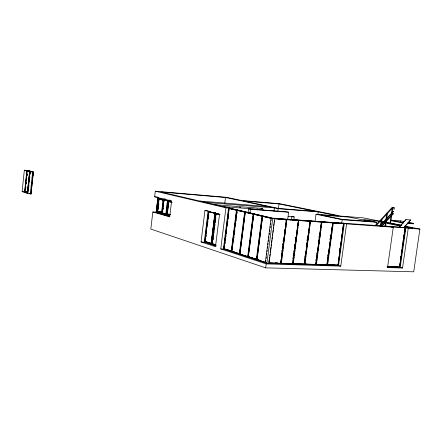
<?xml version="1.0" encoding="UTF-8"?>
<svg xmlns="http://www.w3.org/2000/svg" width="442" height="442" viewBox="0 0 442 442"><rect width="100%" height="100%" fill="white"/><g stroke="black" fill="none" stroke-linecap="round" stroke-linejoin="round"><path stroke-width="0.66" d="M29.791 193.452L30.946 193.867L27.747 193.624L22.1 191.579L24.349 170.187L27.487 170.479L33.261 172.043L30.034 171.8M25.083 191.22L27.509 192.082L24.835 191.298L26.973 170.999L29.647 171.805L26.984 171.021M27.492 171.048L27.177 171.021L25.039 191.314L26.763 191.927M25.227 191.927L22.1 191.579M25.642 188.635L25.851 186.607M26.139 183.9L26.282 182.546L26.177 183.883M26.708 178.491L26.57 179.844L26.741 178.529M26.995 175.783L27.211 173.756M25.68 188.568L25.824 187.231M27.023 175.85L27.161 174.513M27.354 192.789L29.642 171.176M27.747 193.624L30.062 171.75L24.349 170.187M28.05 192.939L25.802 192.021M28.327 190.977L28.542 188.927M28.758 186.878L28.973 184.822M29.266 182.087L29.41 180.723M29.625 178.667L29.841 176.618M30.155 173.977L30.277 172.513M31.642 184.248L31.791 182.883M32.515 176.049L32.658 174.684M31.647 184.563L31.785 183.226M32.564 175.877L32.708 174.54M31.15 191.264L31.36 189.259M31.575 187.253L31.785 185.248M32.073 182.579L32.211 181.242M32.498 178.568L32.708 176.562M32.918 174.557L33.133 172.557M33.272 171.938L31.001 193.999L33.443 171.966L27.537 170.363M31.271 191.607L31.498 190.53M32.128 183.54L32.327 182.458M33.084 174.358L33.089 175.468M156.23 212.21L152.833 211.978L150.81 229.067L265.675 267.858L413.712 271.813L419.9 229.072L405.005 226.127M152.833 211.978L169.689 216.884L171.59 201.027L154.628 196.784L155.286 191.198L226.63 197.32L241.669 200.508L279.736 203.712L341.191 216.138L363.02 217.829L395.524 224.254M169.778 216.453L156.114 212.492L157.921 197.27M156.114 212.492L158.009 197.276M156.429 211.784L156.661 209.806M156.899 207.823L157.131 205.839M157.601 201.872L157.369 203.856L157.573 202.547M157.761 200.552L157.993 198.568L157.811 200.563M156.479 211.801L156.711 209.817M156.949 207.834L157.103 206.513M161.579 213.066L156.606 211.768L158.214 198.209L163.247 199.591M161.993 211.696L161.833 213.044L157.059 211.668L158.634 198.397L158.247 198.243M161.882 212.42L157.391 211.188L158.833 199.022L163.347 200.121L163.192 201.618M157.634 211.204L159.081 199.038M161.987 210.922L161.833 212.254L157.717 211.083L158.877 199.071M158.728 205.149L158.888 203.801M158.324 209.127L158.485 207.806M161.507 213.177L163.148 199.475M162.148 209.585L162.468 206.917M162.628 205.585L162.866 203.58M163.104 201.58L163.264 200.243L159.131 199.198M162.313 209.011L162.452 207.635M162.711 205.652L162.86 204.221M165.921 214.254L161.91 213.293L163.546 199.552L171.789 201.624M166.109 214.271L162.369 213.193L163.971 199.74L163.546 199.552M163.131 209.42L163.286 208.11M163.595 205.497L163.75 204.187M164.065 201.574L164.22 200.265M162.744 213.221L162.905 211.878M165.778 214.403L167.441 200.53L167.728 200.685L167.568 202.044M166.269 212.911L166.43 211.552M166.673 209.514L166.838 208.154M167.164 205.442L167.325 204.082M169.374 215.442L166.192 214.525L167.855 200.635L171.479 201.629M169.772 215.32L166.656 214.425L168.28 200.823M169.507 214.591L166.999 213.934L168.49 201.469L171.993 202.309M167.253 213.95L168.745 201.486M170.629 214.762L167.336 213.829L168.794 201.646L171.949 202.447M168.496 206.762L168.651 205.453M204.933 210.508L219.552 214.199L215.497 246.691L201.06 241.951L204.933 210.508L207.513 210.696M208.16 210.74L204.281 242.105L211.243 244.376M204.79 241.459L208.48 211.635L214.851 213.248L211.088 243.498L204.79 241.459L211.293 243.327L211.464 241.962M205.06 241.47L208.746 211.652L214.48 213.105M205.066 242.299L201.06 241.951M205.16 241.338L208.812 211.834L208.48 211.635M206.049 236.746L206.215 235.393M206.469 233.359L206.635 232.006M207.392 225.906L207.558 224.553M207.806 222.519L207.978 221.166M208.226 219.133L208.397 217.779M208.646 215.746L208.812 214.392M211.718 239.923L211.972 237.884M212.138 236.525L212.392 234.487M212.563 233.122L212.817 231.083M212.983 229.724L213.237 227.685M213.409 226.326L213.746 223.602M213.917 222.243L214.166 220.204M214.337 218.845L214.591 216.807M214.762 215.447L215.011 213.403L208.812 211.834M211.193 244.398L215.204 212.514L211.177 244.371L216.171 245.979M215.398 212.574L211.519 244.481L215.486 212.596M211.585 244.487L215.552 212.602M216.083 245.117L211.939 243.774L215.713 213.464L219.663 214.464M216.221 214.862L216.387 213.514L215.983 213.486L212.21 243.785L214.58 244.553M212.21 244.625L205.734 242.354M215.193 244.586L212.32 243.658L216.05 213.668L215.713 213.464M213.121 239.768L213.287 238.42M213.541 236.404L213.707 235.056M213.961 233.033L214.127 231.691M214.464 228.995L214.63 227.652M214.878 225.63L215.05 224.287M215.298 222.265L215.469 220.917M215.718 218.9L215.884 217.552M224.735 203.574L225.497 197.502L160.976 191.977L272.559 218.155L343.5 223.249M419.9 229.072L408.242 228.249L402.535 268.018L387.54 267.565L393.281 227.194L389.617 226.453L343.031 223.149L346.578 223.906L340.771 266.15L266.195 263.896L220.762 248.934L225.917 207.806L155.286 191.198M338.55 265.504L266.907 263.299L223.392 249.045L228.547 208.011L272.753 218.365L344.324 223.425L338.55 265.504L340.771 266.15M247.956 256.653L223.796 248.835L228.873 208.425L236.702 210.221L236.011 215.696M229.492 208.292L229.078 208.259L223.961 248.979L266.73 262.946M239.768 252.548L239.592 253.918L224.072 248.846L229.149 208.447M225.055 243.57L225.227 242.21M225.481 240.177L225.652 238.818M225.906 236.785L226.077 235.426M226.337 233.393L226.503 232.039M227.271 225.928L227.442 224.575M227.696 222.536L227.868 221.182M228.127 219.144L228.299 217.79M228.553 215.751L228.724 214.398M228.873 208.425L236.426 210.199L231.232 251.266L231.514 251.277M231.602 250.592L231.857 248.542M232.033 247.172L232.376 244.437M232.553 243.067L232.812 241.012M232.984 239.647L233.243 237.592M233.415 236.221L233.674 234.172M233.851 232.801L234.111 230.752M234.282 229.381L234.973 223.906M235.232 221.856L235.409 220.486M235.58 219.116L235.84 217.066M231.774 251.537L237.011 210.121M239.592 253.918L239.31 253.907L244.625 212.127L236.807 210.287L237.083 210.309L231.89 251.399L231.608 251.387L236.818 210.077L237.426 210.154M232.536 248.835L232.707 247.481M233.906 237.978L234.078 236.619M234.337 234.586L234.509 233.227M234.768 231.194L234.94 229.834M235.625 224.403L235.796 223.05M236.056 221.011L236.227 219.652M237 213.547L237.172 212.188M240.028 250.492L240.199 249.122M240.465 247.072L240.724 245.017M240.901 243.647L241.161 241.592M241.42 239.536L241.597 238.166M241.768 236.802L242.034 234.746M242.205 233.376L242.989 227.21M243.166 225.845L243.338 224.475M243.603 222.42L243.774 221.05M244.034 218.994L244.299 216.939M244.47 215.574L244.735 213.519M245.017 212.221L253.404 214.143L245.017 212.221L239.697 254.034L256.631 259.487L256.343 259.476L261.924 216.193L253.526 214.221L262.211 216.215L261.924 216.193M239.862 254.183L245.222 212.044L262.338 216.061M239.978 254.045L245.299 212.243M248.039 212.933L248.559 208.867L286.698 211.817L288.637 212.237L287.654 219.724M249.896 213.37L250.421 209.287L248.559 208.867M247.675 256.642L253.122 214.121M248.045 255.979L248.216 254.625M248.393 253.277L248.736 250.581M248.907 249.227L249.084 247.879M249.343 245.857L249.515 244.509M249.774 242.481L250.034 240.459M250.205 239.111L250.465 237.083M250.636 235.735L250.896 233.713M251.073 232.359L251.332 230.337M251.504 228.989L251.763 226.961M252.023 224.939L252.194 223.591M252.454 221.564L252.625 220.215M252.802 218.867L253.144 216.166M256.399 259.465L248.072 256.774L253.531 213.994L253.957 214.027M248.238 256.924L249.371 248.072M249.548 246.713L253.73 214.044L254.161 214.072M253.813 214.237L248.36 256.78L248.072 256.774M256.802 258.134L257.067 256.106M257.327 254.078L257.504 252.725M257.763 250.697L257.94 249.343M258.111 247.99L258.377 245.962M258.636 243.934L258.808 242.581M259.073 240.553L259.244 239.199M259.509 237.172L259.681 235.818M259.946 233.79L260.117 232.442M260.382 230.409L260.553 229.061M260.819 227.033L261.078 225M261.255 223.652L261.426 222.298M261.686 220.271L261.951 218.243M256.758 259.609L262.349 216.293L271.057 218.337L265.333 262.415L256.758 259.609L265.62 262.421M257.045 259.62L262.636 216.315L271.349 218.359M265.708 261.747L265.885 260.388M266.15 258.355L266.327 257.001M266.592 254.968L266.769 253.609M267.029 251.575L267.206 250.222M267.471 248.189L267.648 246.829M267.913 244.796L268.09 243.443M268.355 241.409L268.526 240.05M268.791 238.017L268.968 236.663M269.233 234.63L269.41 233.271M269.675 231.238L269.852 229.884M270.112 227.851L270.289 226.492M270.554 224.459L270.731 223.105M270.996 221.072L271.173 219.713M265.675 267.858L266.195 263.896M266.907 263.299L272.753 218.365M273.963 211.287L274.405 207.906L205.502 202.386M268.924 261.747L269.106 260.377M270.261 251.481L270.443 250.111M280.764 263.371L286.504 219.696L280.764 263.371L268.913 262.94L269.62 257.509M269.802 256.156L270.068 254.117M270.244 252.763L270.51 250.725M270.686 249.365L270.952 247.332M271.128 245.973L271.394 243.94M271.57 242.581L271.836 240.547M272.012 239.188L272.278 237.15M272.454 235.796L272.72 233.757M272.896 232.404L273.162 230.365M273.338 229.006L273.604 226.973M273.78 225.613L274.046 223.58M274.222 222.221L274.488 220.182M269.134 263.012L274.664 218.829L286.504 219.696M277.819 211.436L278.173 208.707L225.497 197.502M278.405 208.574L279.012 203.939L243.448 200.955L278.852 208.458L315.831 211.414L279.012 203.939M281.289 255.017L281.466 253.653M281.736 251.608L281.919 250.244M282.184 248.2L282.366 246.835M282.631 244.791L282.814 243.426M283.079 241.382L283.261 240.017M284.427 231.155L284.604 229.796M285.77 220.934L285.946 219.569M282.178 251.973L280.664 263.482L268.747 263.117M282.355 250.62L282.62 248.592M282.803 247.238L283.51 241.818M283.692 240.465L284.847 231.663M285.024 230.31L285.736 224.895M285.913 223.542L286.184 221.508M281.305 260.786L281.482 259.432M282.106 254.691L282.283 253.338M283.438 244.542L283.62 243.188M284.328 237.774L284.51 236.42M285.665 227.619L285.841 226.265M281.294 261.957L281.56 259.913M281.742 258.548L282.013 256.504M282.189 255.139L282.46 253.095M282.637 251.73L282.908 249.686M283.084 248.321L283.355 246.277M283.532 244.912L283.803 242.868M283.985 241.503L284.25 239.459M284.433 238.094L284.698 236.05M284.88 234.685L285.145 232.641M285.328 231.276L285.504 229.912M285.775 227.868L286.046 225.823M286.223 224.459L286.405 223.094M286.67 221.05L286.852 219.685L298.449 220.536L292.72 263.747L281.333 263.393L286.852 219.685M291.455 219.74L291.897 216.387L294.201 216.895L293.847 219.591M292.786 258.852L292.969 257.504M293.234 255.476L293.411 254.128M293.681 252.106L293.858 250.758M294.576 245.36L294.753 244.012M295.471 238.619L295.648 237.271M292.72 263.747L298.449 220.536M292.61 263.852L292.792 262.493M292.974 261.134L293.245 259.095M293.422 257.73L296.764 232.564M296.941 231.205L298.112 222.359M293.25 261.145L293.433 259.786M294.063 255.023L294.245 253.664M294.963 248.222L295.146 246.863M295.416 244.824L295.599 243.459M295.869 241.42L296.046 240.061M296.77 234.619L296.947 233.26M297.582 228.503L297.759 227.138M293.228 262.344L293.499 260.321M293.676 258.973L293.947 256.946M294.123 255.598L294.394 253.575M294.571 252.227L294.842 250.205M295.018 248.852L295.289 246.829M295.466 245.481L295.737 243.459M295.913 242.111L296.184 240.083M296.361 238.735L296.543 237.387M296.809 235.365L297.079 233.343M297.256 231.995L297.438 230.641M297.704 228.619L297.886 227.271M298.151 225.249L298.422 223.227M298.599 221.873L298.781 220.525L310.14 221.359L304.416 264.106M304.765 257.156L304.941 255.802M306.483 244.277L306.665 242.923M306.936 240.89L307.118 239.536M307.394 237.503L307.571 236.144M304.853 262.172L304.577 264.228L304.195 264.04L310.14 221.359M306.046 251.227L304.306 264.217L303.969 264.112M306.229 249.857L306.958 244.393M307.14 243.023L310.069 221.144L295.991 220.099M305.129 260.123L305.312 258.758M306.041 253.288L306.223 251.923M306.864 247.139L307.046 245.769M307.781 240.304L307.964 238.934M308.24 236.884L308.422 235.52M308.693 233.47L308.881 232.1M309.063 230.735L309.245 229.365M309.975 223.901L310.157 222.53M298.781 220.525L293.273 263.763L315.875 264.465L321.583 222.166L310.455 221.348L304.963 264.128L305.008 262.023M305.19 260.67L305.466 258.631M305.643 257.277L305.825 255.924M306.102 253.89L306.372 251.852M306.555 250.498L306.737 249.144M307.008 247.111L307.19 245.752M307.367 244.398L307.643 242.365M307.825 241.006L308.096 238.973M308.278 237.619L308.549 235.586M308.731 234.227L309.002 232.194M309.185 230.84L309.367 229.481M309.638 227.448L309.908 225.414M310.091 224.061L310.273 222.702M315.002 221.773L316.008 214.26L338.345 215.983L318.19 211.895L278.173 208.707M317.82 214.624L318.19 211.895M315.765 260.885L315.947 259.526M316.687 254.073L316.87 252.708M318.892 237.713L319.074 236.354M315.875 264.465L321.351 222.116M315.759 264.57L316.212 261.189M316.395 259.835L319.317 238.188M319.5 236.835L321.511 221.95L321.163 221.878M316.665 259.846L316.848 258.493M317.03 257.139L317.212 255.785M317.483 253.758L317.665 252.404M317.942 250.376L318.124 249.023M318.4 246.995L318.583 245.642M318.853 243.614L319.036 242.26M319.218 240.907L319.4 239.558M319.765 236.851L319.947 235.498M320.135 234.144L320.317 232.79M320.588 230.763L320.77 229.409M321.047 227.381L321.229 226.028M316.273 263.73L316.455 262.366M316.732 260.321L316.92 258.962M317.102 257.598L317.378 255.553M317.56 254.189L317.837 252.144M318.019 250.78L318.295 248.736M318.483 247.371L318.665 246.012M318.942 243.967L319.124 242.603M319.306 241.238L319.583 239.194M319.77 237.829L320.047 235.785M320.229 234.42L320.505 232.376M320.688 231.017L320.875 229.652M321.152 227.608L321.334 226.243M321.516 224.879L321.793 222.834M316.411 264.482L321.887 222.155L332.793 222.956L327.097 264.813L316.179 264.415L327.097 264.813M327.715 255.874L327.898 254.526M329.914 239.691L330.097 238.343M326.865 264.747L332.793 222.956M327.715 259.476L326.975 264.918L293.56 263.885M327.898 258.117L329.472 246.553M329.655 245.194L331.693 230.227M331.876 228.868L332.616 223.425M327.605 262.205L327.787 260.846M328.157 258.128L328.345 256.769M328.528 255.404L328.715 254.045M328.992 252.006L329.179 250.647M329.456 248.603L329.638 247.244M330.29 242.487L330.472 241.122M330.749 239.083L330.936 237.724M331.213 235.685L331.401 234.321M331.583 232.962L331.771 231.602M332.141 228.884L332.323 227.525M332.511 226.16L332.693 224.801M338.086 265.156L343.533 223.68L338.086 265.156L327.616 264.83L327.572 263.415M327.754 262.062L327.936 260.714M328.213 258.692L328.395 257.343M328.671 255.321L328.854 253.968M329.041 252.62L329.318 250.597M329.5 249.249L329.776 247.222M329.959 245.874L330.141 244.525M330.417 242.503L330.599 241.155M330.876 239.128L331.058 237.779M331.246 236.431L331.517 234.409M331.704 233.061L331.887 231.713M332.163 229.685L332.439 227.663M332.622 226.315L332.804 224.967M327.616 264.83L333.312 222.995L343.771 223.729M341.749 223.105L342.213 219.713L316.008 214.26M339.644 249.382L339.832 248.028M341.412 236.492L341.6 235.133M338.036 264.714L343.683 223.519L333.644 222.807M374.473 221.895L374.667 220.525L389.408 223.448M376.092 224.967L376.474 222.249L363.788 219.707L374.667 220.525M380.396 225.807L381.253 219.729M381.032 226.033L381.982 219.287L381.369 219.193M384.91 226.586L386.623 214.469M386.717 213.795L386.794 213.254L387.452 213.342L385.562 226.713M384.976 226.497L385.043 226.028M387.756 223.061L400.562 225.602L400.496 226.077L387.689 223.53L387.756 223.061L392.264 223.398L401.728 225.265M390.391 220.58L390.457 220.11M390.292 223.403L390.601 223.431L392.811 207.884M400.43 221.348L400.496 220.889L404.369 221.624M400.27 260.277L400.463 258.913M400.656 257.553L400.85 256.194M401.143 254.156L401.342 252.796M401.535 251.432L401.728 250.073M402.021 248.034L402.214 246.675M402.413 245.316L402.607 243.956M402.9 241.912L403.093 240.553M403.286 239.194L403.485 237.835M403.773 235.796L403.971 234.431M404.165 233.072L404.358 231.713M404.651 229.674L404.844 228.315M403.927 227.238L410.64 219.956L405.159 226.431L404.701 226.381M402.535 268.018L400.22 267.404L405.9 227.779L405.447 227.746L399.568 267.012L405.198 227.702M407.408 223.376L413.342 223.823L413.408 223.348L408.242 222.365M393.292 211.282L393.54 211.475L393.292 211.282L379.833 225.923M392.96 213.63L393.209 213.817L392.96 213.63L381.358 226.26M393.551 211.458L380.092 226.122M393.22 213.806L382.076 225.956M161.634 212.398L158.949 211.442M403.662 227.691L404.822 226.409M398.734 227.619L406.016 219.58L410.64 219.956M399.225 227.238L406.016 219.58M375.346 225.602L392.071 207.458L394.109 207.442M376.462 225.354L392.502 207.939M24.835 191.298L25.354 191.342M211.939 243.774L212.32 243.658M166.999 213.934L167.336 213.829M157.391 211.188L157.717 211.083M156.606 211.768L157.059 211.668M161.91 213.293L162.369 213.193M166.192 214.525L166.656 214.425M263.194 210.099A61.576 51.112 -73.2 0 0 262.576 208.453L259.951 209.491L221.851 206.536M27.802 192.22L30.056 171.921M204.679 202.193L205.187 202.11L200.624 201.243M392.281 207.58L389.954 223.337L390.275 223.359M275.211 262.979L277.946 263.062M289.93 263.438L291.941 263.504M304.858 263.907L306.218 263.946M318.279 264.327L320.284 264.388M332.041 264.758L334.66 264.835M388.932 266.537L391.606 266.62M275.427 263.051L277.477 263.112M289.482 263.487L292.162 263.57M317.842 264.371L320.511 264.454M332.273 264.824L334.235 264.885M389.17 266.598L391.176 266.664M268.913 262.94L280.543 263.305M281.112 263.322L292.493 263.675M293.052 263.692L304.195 264.04M304.737 264.056L315.649 264.399M327.389 264.764L337.854 265.089M387.529 266.637L399.568 267.012M387.098 266.681L399.811 267.073M281.637 263.515L293.134 263.891M327.235 264.929L337.959 265.261M387.126 266.802L399.656 267.172L405.314 227.707L391.059 226.696M387.291 267.007L400.22 267.404M256.708 259.692L257.145 259.708M257.349 259.774L256.918 259.763L262.554 216.11L271.482 218.204M231.586 251.476L232.006 251.492M220.762 248.934L223.392 249.045M157.728 212.541L156.208 212.497M393.993 207.928L394.325 207.933L393.861 207.95M390.955 226.724L391.419 226.757M277.515 218.796L280.825 219.028M283.466 219.215L286.449 219.475L274.543 218.635M289.825 219.663L293.25 219.906M298.322 220.265L299.665 220.359M302.35 220.547L305.704 220.785M308.383 220.972L321.511 221.95M309.997 221.088L311.969 221.227M314.594 221.414L317.881 221.646M324.163 222.088L321.428 221.895L332.71 222.746M327.577 222.332L330.997 222.569M333.29 222.735L336.638 222.967M339.986 223.204L343.329 223.442M286.731 219.497L298.383 220.32M283.212 219.376L285.04 219.47M289.637 219.796L290.974 219.889M295.654 220.215L297.659 220.359M302.14 220.674L303.45 220.768M308.03 221.088L309.339 221.182M314.196 221.558L316.008 221.652M322.643 222.122L321.306 222.028L321.583 222.166M327.307 222.448L328.644 222.541M333.384 222.912L335.108 223M339.677 223.32L340.986 223.414M346.578 223.906L393.281 227.194M262.642 216.243L262.929 216.265M263.067 216.342L263.355 216.365M385.689 226.072L392.944 227.033M390.104 226.553L390.568 226.586M390.695 226.624L405.038 227.608M387.689 223.53L389.617 223.674M288.118 216.447L294.201 216.895M407.817 222.928L413.408 223.348M236.426 210.199L236.702 210.221M342.213 219.713L376.474 222.249M250.421 209.287L288.637 212.237M391.126 220.166L400.496 220.889M225.917 207.806L230.061 208.127M27.492 192.806L29.774 171.214L27.443 192.806L24.614 191.773L26.863 170.419L32.62 171.988L30.305 193.817L29.183 193.414M214.171 204.64L262.576 208.453M239.487 207.519L240.857 207.624M164.297 199.607L163.921 199.58L162.286 213.32L164.297 213.895M154.628 196.784L157.346 197.005M199.823 201.055L268.195 206.585M411.408 223.453L413.342 223.823M391.131 220.243L403.297 222.586L403.226 223.061L391.065 220.713M396.877 224.519L400.264 225.188M404.811 226.503L412.856 228.1L404.546 227.508L408.242 228.249M385.717 226.166L387.733 226.575M390.004 223.354L390.606 223.425M229.078 208.259L245.028 212M237.779 210.364L239.083 210.668M240.393 210.978L242.349 211.436M249.747 213.171L252.244 213.757M237.083 210.309L244.907 212.149M163.811 198.74L165.778 199.232M169.048 200.044L171.015 200.535M158.634 198.397L163.435 199.602M163.971 199.74L167.728 200.685M215.983 213.486L219.934 214.486M216.05 213.668L219.895 214.641M27.177 171.021L29.691 171.706M159.96 211.641L161.081 211.961M169.253 214.293L170.397 214.619M158.501 212.801L160.463 213.364M158.009 212.817L169.546 216.16M292.278 263.752L292.891 263.863M205.679 241.669L210.707 243.299M212.845 244.669L215.917 245.669M225.381 249.078L230.348 250.697M237.083 252.896L232.304 251.415L237.442 253.095M256.073 259.095L248.785 256.796L256.426 259.294M257.763 259.647L260.216 260.443M225.724 249.266L230.691 250.89M258.089 259.835L259.929 260.437M29.205 193.353L31.111 194.005M257.067 208.734A60.786 50.708 -73.1 0 1 257.454 209.834M393.717 208.922L394.33 209.011L393.717 208.922M370.871 221.481L341.981 219.326L320.98 214.967L349.384 217.155L370.871 221.481"/></g></svg>
